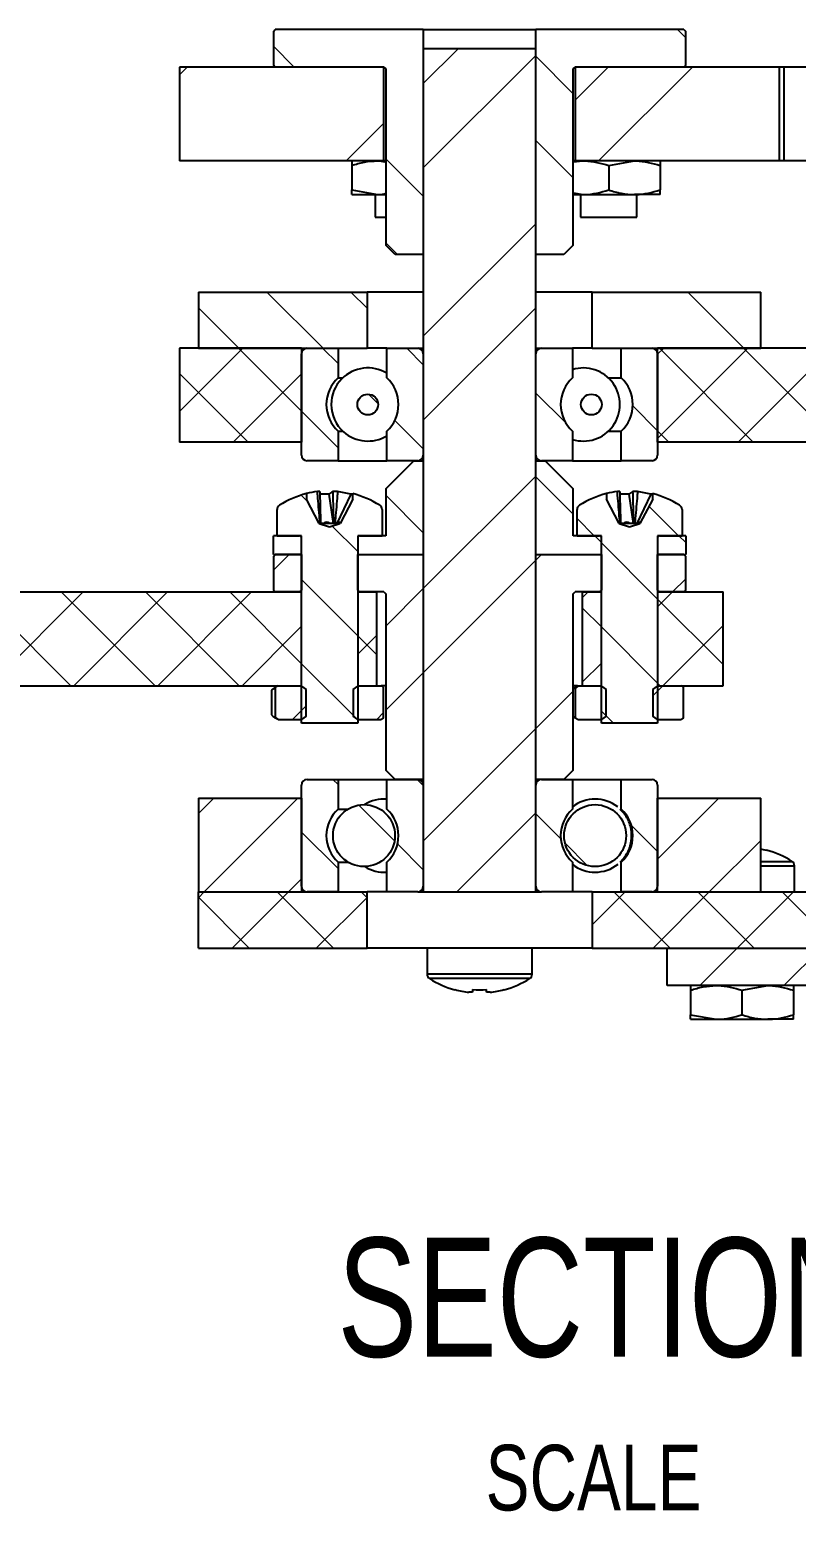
# Model space of a CAD drawing. Header units: millimetres. Extents: x 10 to 419, y 5 to 292.
# Drawn here: x 179.6 to 220.5, y 70.5 to 149.6 of the extents above; entities that cross this region are included whole.
import ezdxf

# ---------------------------------------------------------------- set-up
doc = ezdxf.new("R2010")
doc.units = ezdxf.units.MM
doc.styles.add('SLDTEXTSTYLE0', font='TXT', dxfattribs={"width": 0.75})
doc.styles.add('SLDTEXTSTYLE3', font='TXT', dxfattribs={"width": 0.65})

# ---------------------------------------------------------------- blocks, each defined once
blk = doc.blocks.new('SW_NOTE_0_2')
at = {"color": 0, "linetype": 'Continuous', "lineweight": 0, "attachment_point": 2}
for s, insert, char_height, style in [('SECTION', (17.363, 8.186), 6.35, 'SLDTEXTSTYLE0'), ('A-A', (41.059, 5.347), 3.5, 'SLDTEXTSTYLE0'), ('SCALE', (16.867, -2.864), 3.5, 'SLDTEXTSTYLE0'), ('1 : 1', (30.976, -2.864), 3.5, 'SLDTEXTSTYLE3')]:
    blk.add_mtext(s, dxfattribs=dict(at, insert=insert, char_height=char_height, style=style))

msp = doc.modelspace()

# ---------------------------------------------------------------- hatches: boundary and pattern name
at = {"linetype": 'Continuous', "lineweight": 18}
h = msp.add_hatch(dxfattribs=at)
h.set_pattern_fill('ANSI32', angle=90, style=0)
h.paths.add_polyline_path([(198.476, 147.576), (198.576, 147.476), (198.576, 138.076), (199.076, 137.576), (200.576, 137.576), (200.576, 149.576), (192.676, 149.576), (192.576, 149.476), (192.576, 147.676), (192.676, 147.576)], flags=0)
h = msp.add_hatch(dxfattribs=at)
h.set_pattern_fill('ANSI32', angle=90, style=0)
h.paths.add_polyline_path([(208.076, 137.576), (208.576, 138.076), (208.576, 147.476), (208.676, 147.576), (214.476, 147.576), (214.576, 147.676), (214.576, 149.476), (214.476, 149.576), (206.576, 149.576), (206.576, 137.576)], flags=0)
h = msp.add_hatch(dxfattribs=at)
h.set_pattern_fill('ANSI32', style=0)
h.paths.add_polyline_path([(206.576, 148.576), (200.576, 148.576), (200.576, 103.576), (206.576, 103.576)], flags=0)
h = msp.add_hatch(dxfattribs=at)
h.set_pattern_fill('ANSI34', style=0)
h.paths.add_polyline_path([(198.476, 142.576), (198.476, 147.576), (187.576, 147.576), (187.576, 142.576)], flags=0)
h = msp.add_hatch(dxfattribs=at)
h.set_pattern_fill('ANSI34', style=0)
h.paths.add_polyline_path([(219.576, 142.576), (219.576, 147.576), (208.676, 147.576), (208.676, 142.576)], flags=0)
h = msp.add_hatch(dxfattribs=at)
h.set_pattern_fill('ANSI34', style=0)
h.paths.add_polyline_path([(228.476, 142.576), (228.476, 147.576), (219.827, 147.576), (219.827, 142.576)], flags=0)
h = msp.add_hatch(dxfattribs=at)
h.set_pattern_fill('ANSI34', angle=90, style=0)
h.paths.add_polyline_path([(197.576, 135.576), (188.576, 135.576), (188.576, 132.576), (197.576, 132.576)], flags=0)
h = msp.add_hatch(dxfattribs=at)
h.set_pattern_fill('ANSI34', angle=90, style=0)
h.paths.add_polyline_path([(218.576, 135.576), (209.576, 135.576), (209.576, 132.576), (218.576, 132.576)], flags=0)
h = msp.add_hatch(dxfattribs=at)
h.set_pattern_fill('ANSI37', style=0)
h.paths.add_polyline_path([(194.076, 127.576), (194.076, 132.576), (187.576, 132.576), (187.576, 127.576)], flags=0)
h = msp.add_hatch(dxfattribs=at)
h.set_pattern_fill('ANSI31', angle=90, style=0)
edge = h.paths.add_edge_path(flags=0)
edge.add_arc((197.326, 129.576), 1.925, 132.47937, 227.52063, ccw=False)
edge.add_line((196.026, 130.995), (196.026, 132.576))
edge.add_line((196.026, 132.576), (194.376, 132.576))
edge.add_arc((194.376, 132.276), 0.3, 90, 180)
edge.add_line((194.076, 132.276), (194.076, 126.876))
edge.add_arc((194.376, 126.876), 0.3, 180, 270)
edge.add_line((194.376, 126.576), (196.026, 126.576))
edge.add_line((196.026, 126.576), (196.026, 128.156))
h = msp.add_hatch(dxfattribs=at)
h.set_pattern_fill('ANSI31', angle=90, style=0)
edge = h.paths.add_edge_path(flags=0)
edge.add_arc((197.326, 129.576), 1.925, -47.52063, 47.52063, ccw=False)
edge.add_line((198.626, 128.156), (198.626, 126.576))
edge.add_line((198.626, 126.576), (200.276, 126.576))
edge.add_arc((200.276, 126.876), 0.3, 270, 360)
edge.add_line((200.576, 126.876), (200.576, 132.276))
edge.add_arc((200.276, 132.276), 0.3, 0, 90)
edge.add_line((200.276, 132.576), (198.626, 132.576))
edge.add_line((198.626, 132.576), (198.626, 130.995))
h = msp.add_hatch(dxfattribs=at)
h.set_pattern_fill('ANSI31', angle=90, style=0)
edge = h.paths.add_edge_path(flags=0)
edge.add_arc((209.826, 129.576), 1.925, 132.47937, 227.52063, ccw=False)
edge.add_line((208.526, 130.995), (208.526, 132.576))
edge.add_line((208.526, 132.576), (206.876, 132.576))
edge.add_arc((206.876, 132.276), 0.3, 90, 180)
edge.add_line((206.576, 132.276), (206.576, 126.876))
edge.add_arc((206.876, 126.876), 0.3, 180, 270)
edge.add_line((206.876, 126.576), (208.526, 126.576))
edge.add_line((208.526, 126.576), (208.526, 128.156))
h = msp.add_hatch(dxfattribs=at)
h.set_pattern_fill('ANSI31', angle=90, style=0)
edge = h.paths.add_edge_path(flags=0)
edge.add_arc((209.826, 129.576), 1.925, -47.52063, 47.52063, ccw=False)
edge.add_line((211.126, 128.156), (211.126, 126.576))
edge.add_line((211.126, 126.576), (212.776, 126.576))
edge.add_arc((212.776, 126.876), 0.3, 270, 360)
edge.add_line((213.076, 126.876), (213.076, 132.276))
edge.add_arc((212.776, 132.276), 0.3, 0, 90)
edge.add_line((212.776, 132.576), (211.126, 132.576))
edge.add_line((211.126, 132.576), (211.126, 130.995))
h = msp.add_hatch(dxfattribs=at)
h.set_pattern_fill('ANSI37', style=0)
h.paths.add_polyline_path([(228.976, 127.576), (228.976, 132.576), (213.076, 132.576), (213.076, 127.576)], flags=0)
h = msp.add_hatch(dxfattribs=at)
h.set_pattern_fill('ANSI31', angle=90, style=0)
edge = h.paths.add_edge_path(flags=0)
edge.add_arc((197.613, 129.576), 0.553, 0, 360)
h = msp.add_hatch(dxfattribs=at)
h.set_pattern_fill('ANSI31', angle=90, style=0)
edge = h.paths.add_edge_path(flags=0)
edge.add_arc((209.54, 129.576), 0.553, 0, 360)
h = msp.add_hatch(dxfattribs=at)
h.set_pattern_fill('ANSI34', angle=90, style=0)
h.paths.add_polyline_path([(200.576, 126.576), (200.076, 126.576), (198.576, 125.076), (198.576, 122.576), (197.076, 122.576), (197.076, 121.576), (200.576, 121.576)], flags=0)
h = msp.add_hatch(dxfattribs=at)
h.set_pattern_fill('ANSI34', angle=90, style=0)
h.paths.add_polyline_path([(207.076, 126.576), (206.576, 126.576), (206.576, 121.576), (210.076, 121.576), (210.076, 122.576), (208.576, 122.576), (208.576, 125.076)], flags=0)
h = msp.add_hatch(dxfattribs=at)
h.set_pattern_fill('ANSI31', angle=90, style=0)
edge = h.paths.add_edge_path(flags=0)
edge.add_line((194.076, 112.576), (197.076, 112.576))
edge.add_line((197.076, 112.576), (197.076, 122.476))
edge.add_arc((197.176, 122.476), 0.1, 90, 180, ccw=False)
edge.add_line((197.176, 122.576), (198.376, 122.576))
edge.add_line((198.376, 122.576), (198.376, 123.972))
edge.add_arc((198.106, 123.972), 0.27, 360, 417.66397)
edge.add_arc((195.576, 119.976), 5, 57.66397, 75.70456)
edge.add_line((196.811, 124.821), (196.811, 124.53))
edge.add_line((196.811, 124.53), (196.133, 123.232))
edge.add_line((196.133, 123.232), (196.132, 123.226))
edge.add_line((196.132, 123.226), (195.576, 123.045))
edge.add_line((195.576, 123.045), (195.02, 123.226))
edge.add_line((195.02, 123.226), (195.02, 123.232))
edge.add_line((195.02, 123.232), (194.342, 124.53))
edge.add_line((194.342, 124.53), (194.342, 124.821))
edge.add_arc((195.576, 119.976), 5, 104.29544, 122.33603)
edge.add_arc((193.046, 123.972), 0.27, 122.33603, 180)
edge.add_line((192.776, 123.972), (192.776, 122.576))
edge.add_line((192.776, 122.576), (193.976, 122.576))
edge.add_arc((193.976, 122.476), 0.1, 0, 90, ccw=False)
edge.add_line((194.076, 122.476), (194.076, 112.576))
h = msp.add_hatch(dxfattribs=at)
h.set_pattern_fill('ANSI31', angle=90, style=0)
edge = h.paths.add_edge_path(flags=0)
edge.add_line((210.076, 112.576), (213.076, 112.576))
edge.add_line((213.076, 112.576), (213.076, 122.476))
edge.add_arc((213.176, 122.476), 0.1, 90, 180, ccw=False)
edge.add_line((213.176, 122.576), (214.376, 122.576))
edge.add_line((214.376, 122.576), (214.376, 123.972))
edge.add_arc((214.106, 123.972), 0.27, 360, 417.66397)
edge.add_arc((211.576, 119.976), 5, 57.66397, 75.70456)
edge.add_line((212.811, 124.821), (212.811, 124.53))
edge.add_line((212.811, 124.53), (212.133, 123.232))
edge.add_line((212.133, 123.232), (212.132, 123.226))
edge.add_line((212.132, 123.226), (211.576, 123.045))
edge.add_line((211.576, 123.045), (211.02, 123.226))
edge.add_line((211.02, 123.226), (211.02, 123.232))
edge.add_line((211.02, 123.232), (210.342, 124.53))
edge.add_line((210.342, 124.53), (210.342, 124.821))
edge.add_arc((211.576, 119.976), 5, 104.29544, 122.33603)
edge.add_arc((209.046, 123.972), 0.27, 122.33603, 180)
edge.add_line((208.776, 123.972), (208.776, 122.576))
edge.add_line((208.776, 122.576), (209.976, 122.576))
edge.add_arc((209.976, 122.476), 0.1, 0, 90, ccw=False)
edge.add_line((210.076, 122.476), (210.076, 112.576))
h = msp.add_hatch(dxfattribs=at)
h.set_pattern_fill('ANSI34', angle=90, style=0)
h.paths.add_polyline_path([(192.576, 121.576), (194.076, 121.576), (194.076, 122.576), (192.576, 122.576)], flags=0)
h = msp.add_hatch(dxfattribs=at)
h.set_pattern_fill('ANSI34', angle=90, style=0)
h.paths.add_polyline_path([(214.576, 122.576), (213.076, 122.576), (213.076, 121.576), (214.576, 121.576)], flags=0)
h = msp.add_hatch(dxfattribs=at)
h.set_pattern_fill('ANSI32', style=0)
h.paths.add_polyline_path([(192.676, 119.576), (193.976, 119.576), (194.076, 119.676), (194.076, 121.576), (192.676, 121.576), (192.576, 121.476), (192.576, 119.676)], flags=0)
h = msp.add_hatch(dxfattribs=at)
h.set_pattern_fill('ANSI32', style=0)
h.paths.add_polyline_path([(200.576, 109.576), (200.576, 121.576), (197.076, 121.576), (197.076, 119.676), (197.176, 119.576), (198.476, 119.576), (198.576, 119.476), (198.576, 110.076), (199.076, 109.576)], flags=0)
h = msp.add_hatch(dxfattribs=at)
h.set_pattern_fill('ANSI32', style=0)
h.paths.add_polyline_path([(210.076, 119.676), (210.076, 121.576), (206.576, 121.576), (206.576, 109.576), (208.076, 109.576), (208.576, 110.076), (208.576, 119.476), (208.676, 119.576), (209.976, 119.576)], flags=0)
h = msp.add_hatch(dxfattribs=at)
h.set_pattern_fill('ANSI32', style=0)
h.paths.add_polyline_path([(213.176, 119.576), (214.476, 119.576), (214.576, 119.676), (214.576, 121.476), (214.476, 121.576), (213.076, 121.576), (213.076, 119.676)], flags=0)
h = msp.add_hatch(dxfattribs=at)
h.set_pattern_fill('ANSI37', style=0)
h.paths.add_polyline_path([(143.076, 114.576), (194.076, 114.576), (194.076, 119.576), (143.076, 119.576)], flags=0)
h = msp.add_hatch(dxfattribs=at)
h.set_pattern_fill('ANSI37', style=0)
h.paths.add_polyline_path([(198.076, 114.576), (198.076, 119.576), (197.076, 119.576), (197.076, 114.576)], flags=0)
h = msp.add_hatch(dxfattribs=at)
h.set_pattern_fill('ANSI37', style=0)
h.paths.add_polyline_path([(209.076, 119.576), (209.076, 114.576), (210.076, 114.576), (210.076, 119.576)], flags=0)
h = msp.add_hatch(dxfattribs=at)
h.set_pattern_fill('ANSI37', style=0)
h.paths.add_polyline_path([(213.076, 114.576), (216.576, 114.576), (216.576, 119.576), (213.076, 119.576)], flags=0)
h = msp.add_hatch(dxfattribs=at)
h.set_pattern_fill('ANSI31', style=0)
h.paths.add_polyline_path([(192.694, 112.852), (192.826, 112.776), (194.076, 112.776), (194.326, 112.951), (194.326, 114.375), (194.076, 114.55), (194.076, 114.576), (192.826, 114.576), (192.694, 114.499)], flags=0)
h = msp.add_hatch(dxfattribs=at)
h.set_pattern_fill('ANSI31', style=0)
h.paths.add_polyline_path([(198.326, 112.776), (198.459, 112.852), (198.459, 114.499), (198.326, 114.576), (197.076, 114.576), (197.076, 114.55), (196.826, 114.375), (196.826, 112.951), (197.076, 112.776)], flags=0)
h = msp.add_hatch(dxfattribs=at)
h.set_pattern_fill('ANSI31', style=0)
h.paths.add_polyline_path([(208.694, 112.852), (208.826, 112.776), (210.076, 112.776), (210.326, 112.951), (210.326, 114.375), (210.076, 114.55), (210.076, 114.576), (208.826, 114.576), (208.694, 114.499)], flags=0)
h = msp.add_hatch(dxfattribs=at)
h.set_pattern_fill('ANSI31', style=0)
h.paths.add_polyline_path([(214.326, 112.776), (214.459, 112.852), (214.459, 114.499), (214.326, 114.576), (213.076, 114.576), (213.076, 114.55), (212.826, 114.375), (212.826, 112.951), (213.076, 112.776)], flags=0)
h = msp.add_hatch(dxfattribs=at)
h.set_pattern_fill('ANSI31', angle=90, style=0)
edge = h.paths.add_edge_path(flags=0)
edge.add_arc((197.326, 106.576), 1.925, 132.47937, 227.52063, ccw=False)
edge.add_line((196.026, 107.995), (196.026, 109.576))
edge.add_line((196.026, 109.576), (194.376, 109.576))
edge.add_arc((194.376, 109.276), 0.3, 90, 180)
edge.add_line((194.076, 109.276), (194.076, 103.876))
edge.add_arc((194.376, 103.876), 0.3, 180, 270)
edge.add_line((194.376, 103.576), (196.026, 103.576))
edge.add_line((196.026, 103.576), (196.026, 105.156))
h = msp.add_hatch(dxfattribs=at)
h.set_pattern_fill('ANSI31', angle=90, style=0)
edge = h.paths.add_edge_path(flags=0)
edge.add_arc((197.326, 106.576), 1.925, -47.52063, 47.52063, ccw=False)
edge.add_line((198.626, 105.156), (198.626, 103.576))
edge.add_line((198.626, 103.576), (200.276, 103.576))
edge.add_arc((200.276, 103.876), 0.3, 270, 360)
edge.add_line((200.576, 103.876), (200.576, 109.276))
edge.add_arc((200.276, 109.276), 0.3, 0, 90)
edge.add_line((200.276, 109.576), (198.626, 109.576))
edge.add_line((198.626, 109.576), (198.626, 107.995))
h = msp.add_hatch(dxfattribs=at)
h.set_pattern_fill('ANSI31', angle=90, style=0)
edge = h.paths.add_edge_path(flags=0)
edge.add_arc((209.826, 106.576), 1.925, 132.47937, 227.52063, ccw=False)
edge.add_line((208.526, 107.995), (208.526, 109.576))
edge.add_line((208.526, 109.576), (206.876, 109.576))
edge.add_arc((206.876, 109.276), 0.3, 90, 180)
edge.add_line((206.576, 109.276), (206.576, 103.876))
edge.add_arc((206.876, 103.876), 0.3, 180, 270)
edge.add_line((206.876, 103.576), (208.526, 103.576))
edge.add_line((208.526, 103.576), (208.526, 105.156))
h = msp.add_hatch(dxfattribs=at)
h.set_pattern_fill('ANSI31', angle=90, style=0)
edge = h.paths.add_edge_path(flags=0)
edge.add_arc((209.826, 106.576), 1.925, -47.52063, 47.52063, ccw=False)
edge.add_line((211.126, 105.156), (211.126, 103.576))
edge.add_line((211.126, 103.576), (212.776, 103.576))
edge.add_arc((212.776, 103.876), 0.3, 270, 360)
edge.add_line((213.076, 103.876), (213.076, 109.276))
edge.add_arc((212.776, 109.276), 0.3, 0, 90)
edge.add_line((212.776, 109.576), (211.126, 109.576))
edge.add_line((211.126, 109.576), (211.126, 107.995))
h = msp.add_hatch(dxfattribs=at)
h.set_pattern_fill('ANSI34', style=0)
h.paths.add_polyline_path([(194.076, 108.576), (188.576, 108.576), (188.576, 103.576), (194.076, 103.576)], flags=0)
h = msp.add_hatch(dxfattribs=at)
h.set_pattern_fill('ANSI34', style=0)
h.paths.add_polyline_path([(218.576, 108.576), (213.076, 108.576), (213.076, 103.576), (218.576, 103.576)], flags=0)
h = msp.add_hatch(dxfattribs=at)
h.set_pattern_fill('ANSI31', angle=90, style=0)
edge = h.paths.add_edge_path(flags=0)
edge.add_arc((197.413, 106.576), 1.653, 0, 360)
h = msp.add_hatch(dxfattribs=at)
h.set_pattern_fill('ANSI31', angle=90, style=0)
edge = h.paths.add_edge_path(flags=0)
edge.add_arc((209.74, 106.576), 1.653, 0, 360)
h = msp.add_hatch(dxfattribs=at)
h.set_pattern_fill('ANSI37', angle=90, style=0)
h.paths.add_polyline_path([(188.576, 103.576), (188.576, 100.576), (197.576, 100.576), (197.576, 103.576)], flags=0)
h = msp.add_hatch(dxfattribs=at)
h.set_pattern_fill('ANSI37', angle=90, style=0)
h.paths.add_polyline_path([(375.576, 100.576), (375.576, 103.576), (209.576, 103.576), (209.576, 100.576)], flags=0)
h = msp.add_hatch(dxfattribs=at)
h.set_pattern_fill('ANSI34', style=0)
h.paths.add_polyline_path([(223.576, 95.576), (271.576, 95.576), (271.576, 98.576), (281.576, 98.576), (281.576, 100.576), (257.576, 100.576), (257.576, 98.576), (237.576, 98.576), (237.576, 100.576), (213.576, 100.576), (213.576, 98.576), (223.576, 98.576)], flags=0)

# ---------------------------------------------------------------- linework, layer by layer
at = {"color": 7, "linetype": 'Continuous', "lineweight": 25}
for p, q in [((192.576, 149.476), (192.676, 149.576)), ((192.576, 149.476), (192.576, 147.676)), ((200.576, 149.576), (192.676, 149.576)), ((200.576, 149.576), (200.576, 137.576)), ((200.576, 149.576), (206.576, 149.576)), ((206.576, 137.576), (206.576, 149.576)), ((214.476, 149.576), (206.576, 149.576)), ((214.476, 149.576), (214.576, 149.476)), ((214.576, 147.676), (214.576, 149.476)), ((200.576, 148.576), (200.576, 103.576)), ((200.576, 148.576), (206.576, 148.576)), ((206.576, 103.576), (206.576, 148.576)), ((187.576, 147.576), (187.576, 142.576)), ((198.476, 147.576), (187.576, 147.576)), ((192.676, 147.576), (192.576, 147.676)), ((198.476, 147.576), (192.676, 147.576)), ((198.476, 147.576), (198.576, 147.476)), ((198.476, 142.576), (198.476, 147.576)), ((198.576, 147.476), (198.576, 138.076)), ((208.576, 147.476), (208.676, 147.576)), ((208.576, 138.076), (208.576, 147.476)), ((214.476, 147.576), (208.676, 147.576)), ((208.676, 147.576), (208.676, 142.576)), ((219.576, 147.576), (208.676, 147.576)), ((214.576, 147.676), (214.476, 147.576)), ((219.849, 147.576), (219.576, 147.576)), ((219.576, 142.576), (219.576, 147.576)), ((219.827, 142.576), (219.827, 147.576)), ((228.476, 147.576), (219.827, 147.576)), ((198.476, 142.576), (187.576, 142.576)), ((196.757, 142.33), (196.757, 141.021)), ((198.576, 142.576), (198.476, 142.576)), ((208.676, 142.576), (208.576, 142.576)), ((208.576, 142.526), (209.089, 142.576)), ((219.576, 142.576), (208.676, 142.576)), ((210.464, 142.33), (211.839, 142.576)), ((210.464, 142.33), (210.464, 141.021)), ((213.214, 142.33), (213.214, 141.021)), ((219.849, 142.576), (219.576, 142.576)), ((228.476, 142.576), (219.827, 142.576)), ((196.757, 141.021), (198.132, 140.776)), ((196.757, 140.776), (198.132, 140.776)), ((198.007, 140.776), (198.007, 139.576)), ((198.132, 140.776), (198.576, 140.776)), ((208.576, 140.867), (209.089, 140.776)), ((208.576, 140.776), (209.089, 140.776)), ((208.964, 140.776), (208.964, 139.576)), ((209.089, 140.776), (211.839, 140.776)), ((213.214, 140.776), (211.839, 140.776)), ((211.964, 139.576), (211.964, 140.776)), ((198.007, 139.576), (198.576, 139.576)), ((208.964, 139.576), (210.464, 139.576)), ((210.464, 139.576), (211.964, 139.576)), ((199.076, 137.576), (198.576, 138.076)), ((200.576, 137.576), (199.076, 137.576)), ((208.076, 137.576), (206.576, 137.576)), ((208.576, 138.076), (208.076, 137.576)), ((188.576, 135.576), (188.576, 132.576)), ((188.576, 135.576), (197.576, 135.576)), ((197.576, 135.576), (197.576, 132.576)), ((200.576, 135.576), (197.576, 135.576)), ((209.576, 135.576), (206.576, 135.576)), ((209.576, 132.576), (209.576, 135.576)), ((209.576, 135.576), (218.576, 135.576)), ((218.576, 132.576), (218.576, 135.576)), ((187.576, 132.576), (187.576, 127.576)), ((194.076, 132.576), (187.576, 132.576)), ((188.576, 132.576), (197.576, 132.576)), ((194.076, 132.576), (194.076, 127.576)), ((194.076, 126.876), (194.076, 132.276)), ((194.376, 132.576), (196.026, 132.576)), ((196.026, 132.576), (196.026, 130.995)), ((198.626, 132.576), (197.576, 132.576)), ((198.626, 130.995), (198.626, 132.576)), ((198.626, 132.576), (200.276, 132.576)), ((200.276, 132.576), (200.576, 132.576)), ((200.576, 132.276), (200.576, 126.876)), ((206.576, 132.576), (206.876, 132.576)), ((206.576, 126.876), (206.576, 132.276)), ((206.876, 132.576), (208.526, 132.576)), ((209.576, 132.576), (208.526, 132.576)), ((208.526, 132.576), (208.526, 130.995)), ((209.576, 132.576), (218.576, 132.576)), ((211.126, 130.995), (211.126, 132.576)), ((211.126, 132.576), (212.776, 132.576)), ((213.076, 127.576), (213.076, 132.576)), ((228.976, 132.576), (213.076, 132.576)), ((213.076, 132.276), (213.076, 126.876)), ((196.026, 130.995), (196.277, 130.995)), ((210.419, 130.995), (211.126, 130.995)), ((196.026, 128.156), (196.026, 126.576)), ((196.026, 128.156), (196.277, 128.156)), ((198.626, 126.576), (198.626, 128.156)), ((208.526, 128.156), (208.526, 126.576)), ((210.419, 128.156), (211.126, 128.156)), ((211.126, 126.576), (211.126, 128.156)), ((194.076, 127.576), (187.576, 127.576)), ((228.976, 127.576), (213.076, 127.576)), ((196.026, 126.576), (194.376, 126.576)), ((196.026, 126.576), (198.626, 126.576)), ((198.576, 125.076), (200.076, 126.576)), ((200.276, 126.576), (198.626, 126.576)), ((200.076, 126.576), (200.576, 126.576)), ((200.576, 126.576), (200.576, 121.576)), ((206.576, 121.576), (206.576, 126.576)), ((206.576, 126.576), (207.076, 126.576)), ((208.526, 126.576), (206.876, 126.576)), ((207.076, 126.576), (208.576, 125.076)), ((208.526, 126.576), (211.126, 126.576)), ((212.776, 126.576), (211.126, 126.576)), ((195.054, 124.93), (194.927, 124.93)), ((196.004, 124.93), (195.76, 124.93)), ((198.576, 125.076), (198.576, 122.576)), ((208.576, 122.576), (208.576, 125.076)), ((211.054, 124.93), (210.927, 124.93)), ((212.004, 124.93), (211.76, 124.93)), ((194.342, 124.821), (194.342, 124.53)), ((195.02, 123.232), (194.342, 124.53)), ((195.538, 124.788), (195.771, 123.226)), ((196.712, 124.788), (195.969, 123.226)), ((196.811, 124.53), (196.133, 123.232)), ((196.811, 124.53), (196.811, 124.821)), ((210.342, 124.821), (210.342, 124.53)), ((211.02, 123.232), (210.342, 124.53)), ((211.538, 124.788), (211.771, 123.226)), ((212.712, 124.788), (211.969, 123.226)), ((212.811, 124.53), (212.133, 123.232)), ((212.811, 124.53), (212.811, 124.821)), ((192.776, 122.576), (192.776, 123.972)), ((198.376, 123.972), (198.376, 122.576)), ((208.776, 122.576), (208.776, 123.972)), ((214.376, 123.972), (214.376, 122.576)), ((192.576, 121.576), (192.576, 122.576)), ((194.076, 122.576), (192.576, 122.576)), ((192.776, 122.576), (193.976, 122.576)), ((194.076, 121.576), (194.076, 122.576)), ((195.02, 123.232), (195.02, 123.226)), ((195.02, 123.226), (195.576, 123.045)), ((195.02, 123.226), (195.02, 123.226)), ((195.069, 123.226), (195.02, 123.226)), ((195.099, 123.226), (195.069, 123.226)), ((195.25, 123.226), (195.099, 123.226)), ((195.586, 123.226), (195.25, 123.226)), ((195.576, 123.045), (196.132, 123.226)), ((195.805, 123.226), (195.586, 123.226)), ((195.861, 123.226), (195.805, 123.226)), ((196.027, 123.226), (195.861, 123.226)), ((196.132, 123.226), (196.027, 123.226)), ((196.132, 123.226), (196.133, 123.232)), ((197.076, 122.576), (197.076, 121.576)), ((198.576, 122.576), (197.076, 122.576)), ((197.176, 122.576), (198.376, 122.576)), ((210.076, 122.576), (208.576, 122.576)), ((208.776, 122.576), (209.976, 122.576)), ((210.076, 121.576), (210.076, 122.576)), ((211.02, 123.232), (211.02, 123.226)), ((211.02, 123.226), (211.576, 123.045)), ((211.02, 123.226), (211.02, 123.226)), ((211.069, 123.226), (211.02, 123.226)), ((211.099, 123.226), (211.069, 123.226)), ((211.25, 123.226), (211.099, 123.226)), ((211.586, 123.226), (211.25, 123.226)), ((211.576, 123.045), (212.132, 123.226)), ((211.805, 123.226), (211.586, 123.226)), ((211.861, 123.226), (211.805, 123.226)), ((212.027, 123.226), (211.861, 123.226)), ((212.132, 123.226), (212.027, 123.226)), ((212.132, 123.226), (212.133, 123.232)), ((213.076, 122.576), (213.076, 121.576)), ((214.576, 122.576), (213.076, 122.576)), ((213.176, 122.576), (214.376, 122.576)), ((214.576, 122.576), (214.576, 121.576)), ((194.076, 112.576), (194.076, 122.476)), ((197.076, 122.476), (197.076, 112.576)), ((210.076, 112.576), (210.076, 122.476)), ((213.076, 122.476), (213.076, 112.576)), ((192.576, 121.576), (194.076, 121.576)), ((192.576, 121.476), (192.676, 121.576)), ((192.576, 121.476), (192.576, 119.676)), ((194.076, 121.576), (192.676, 121.576)), ((194.076, 121.576), (194.076, 119.676)), ((197.076, 121.576), (200.576, 121.576)), ((197.076, 119.676), (197.076, 121.576)), ((200.576, 121.576), (200.576, 109.576)), ((206.576, 121.576), (210.076, 121.576)), ((206.576, 109.576), (206.576, 121.576)), ((210.076, 121.576), (210.076, 119.676)), ((213.076, 121.576), (214.576, 121.576)), ((213.076, 119.676), (213.076, 121.576)), ((214.476, 121.576), (213.076, 121.576)), ((214.476, 121.576), (214.576, 121.476)), ((214.576, 119.676), (214.576, 121.476)), ((143.076, 119.576), (194.076, 119.576)), ((192.676, 119.576), (192.576, 119.676)), ((193.976, 119.576), (192.676, 119.576)), ((194.076, 119.676), (193.976, 119.576)), ((194.076, 114.576), (194.076, 119.576)), ((197.176, 119.576), (197.076, 119.676)), ((197.076, 119.576), (197.076, 114.576)), ((197.076, 119.576), (198.076, 119.576)), ((198.476, 119.576), (197.176, 119.576)), ((198.076, 119.576), (198.076, 114.576)), ((198.476, 119.576), (198.576, 119.476)), ((198.576, 119.476), (198.576, 110.076)), ((208.576, 119.476), (208.676, 119.576)), ((208.576, 110.076), (208.576, 119.476)), ((209.976, 119.576), (208.676, 119.576)), ((209.076, 114.576), (209.076, 119.576)), ((209.076, 119.576), (210.076, 119.576)), ((210.076, 119.676), (209.976, 119.576)), ((210.076, 114.576), (210.076, 119.576)), ((213.176, 119.576), (213.076, 119.676)), ((213.076, 119.576), (213.076, 114.576)), ((213.076, 119.576), (216.576, 119.576)), ((214.476, 119.576), (213.176, 119.576)), ((214.576, 119.676), (214.476, 119.576)), ((216.576, 114.576), (216.576, 119.576)), ((143.076, 114.576), (194.076, 114.576)), ((192.477, 114.33), (192.477, 113.021)), ((192.826, 114.576), (192.694, 114.499)), ((192.694, 112.852), (192.694, 114.499)), ((192.826, 114.576), (194.076, 114.576)), ((194.076, 114.576), (194.076, 114.55)), ((194.076, 114.55), (194.326, 114.375)), ((194.326, 112.951), (194.326, 114.375)), ((196.826, 114.375), (197.076, 114.55)), ((196.826, 114.375), (196.826, 112.951)), ((197.076, 114.55), (197.076, 114.576)), ((197.076, 114.576), (198.326, 114.576)), ((197.076, 114.576), (198.076, 114.576)), ((198.459, 114.499), (198.326, 114.576)), ((198.576, 114.576), (198.326, 114.576)), ((198.459, 112.852), (198.459, 114.499)), ((208.793, 114.576), (208.576, 114.576)), ((208.826, 114.576), (208.694, 114.499)), ((208.694, 112.852), (208.694, 114.499)), ((208.826, 114.576), (210.076, 114.576)), ((209.076, 114.576), (210.076, 114.576)), ((210.076, 114.576), (210.076, 114.55)), ((210.076, 114.55), (210.326, 114.375)), ((210.326, 112.951), (210.326, 114.375)), ((212.826, 114.375), (213.076, 114.55)), ((212.826, 114.375), (212.826, 112.951)), ((213.076, 114.55), (213.076, 114.576)), ((213.076, 114.576), (214.326, 114.576)), ((213.076, 114.576), (216.576, 114.576)), ((214.459, 114.499), (214.326, 114.576)), ((214.459, 112.852), (214.459, 114.499)), ((192.826, 112.776), (192.694, 112.852)), ((192.826, 112.776), (194.076, 112.776)), ((194.326, 112.951), (194.076, 112.776)), ((197.076, 112.576), (194.076, 112.576)), ((197.076, 112.776), (196.826, 112.951)), ((197.076, 112.776), (198.326, 112.776)), ((198.459, 112.852), (198.326, 112.776)), ((208.826, 112.776), (208.694, 112.852)), ((208.826, 112.776), (210.076, 112.776)), ((210.326, 112.951), (210.076, 112.776)), ((213.076, 112.576), (210.076, 112.576)), ((213.076, 112.776), (212.826, 112.951)), ((213.076, 112.776), (214.326, 112.776)), ((214.459, 112.852), (214.326, 112.776)), ((199.076, 109.576), (198.576, 110.076)), ((208.576, 110.076), (208.076, 109.576)), ((194.076, 103.876), (194.076, 109.276)), ((194.376, 109.576), (196.026, 109.576)), ((196.026, 109.576), (196.026, 107.995)), ((196.026, 109.576), (198.626, 109.576)), ((198.626, 107.995), (198.626, 109.576)), ((198.626, 109.576), (200.276, 109.576)), ((200.576, 109.576), (199.076, 109.576)), ((200.576, 109.276), (200.576, 103.876)), ((208.076, 109.576), (206.576, 109.576)), ((206.576, 103.876), (206.576, 109.276)), ((206.876, 109.576), (208.526, 109.576)), ((208.526, 109.576), (211.126, 109.576)), ((208.526, 109.576), (208.526, 107.995)), ((211.126, 107.995), (211.126, 109.576)), ((211.126, 109.576), (212.776, 109.576)), ((213.076, 109.276), (213.076, 103.876)), ((188.576, 108.576), (188.576, 103.576)), ((188.576, 108.576), (194.076, 108.576)), ((194.076, 108.576), (194.076, 103.576)), ((213.076, 103.576), (213.076, 108.576)), ((213.076, 108.576), (218.576, 108.576)), ((218.576, 103.576), (218.576, 108.576)), ((196.026, 107.995), (196.567, 107.995)), ((211.071, 107.995), (211.126, 107.995)), ((196.026, 105.156), (196.026, 103.576)), ((196.026, 105.156), (196.567, 105.156)), ((198.626, 103.576), (198.626, 105.156)), ((208.526, 105.156), (208.526, 103.576)), ((211.071, 105.156), (211.126, 105.156)), ((211.126, 103.576), (211.126, 105.156)), ((218.889, 105.8), (218.883, 105.788)), ((220.376, 103.576), (220.376, 104.972)), ((188.576, 100.576), (188.576, 103.576)), ((188.576, 103.576), (197.576, 103.576)), ((188.576, 103.576), (194.076, 103.576)), ((196.026, 103.576), (194.376, 103.576)), ((197.576, 100.576), (197.576, 103.576)), ((198.626, 103.576), (197.576, 103.576)), ((200.276, 103.576), (198.626, 103.576)), ((200.276, 103.576), (200.576, 103.576)), ((200.576, 103.576), (206.576, 103.576)), ((206.576, 103.576), (206.876, 103.576)), ((208.526, 103.576), (206.876, 103.576)), ((209.576, 103.576), (208.526, 103.576)), ((209.576, 103.576), (209.576, 100.576)), ((209.576, 103.576), (375.576, 103.576)), ((212.776, 103.576), (211.126, 103.576)), ((213.076, 103.576), (218.576, 103.576)), ((188.576, 100.576), (197.576, 100.576)), ((209.576, 100.576), (197.576, 100.576)), ((200.776, 100.576), (200.776, 99.179)), ((206.376, 99.179), (206.376, 100.576)), ((209.576, 100.576), (375.576, 100.576)), ((213.576, 98.576), (213.576, 100.576)), ((213.576, 100.576), (237.576, 100.576)), ((202.264, 98.351), (202.27, 98.364)), ((203.206, 98.221), (203.011, 98.221)), ((203.206, 98.364), (203.206, 98.221)), ((203.946, 98.221), (203.946, 98.364)), ((204.141, 98.221), (203.946, 98.221)), ((204.883, 98.364), (204.889, 98.351)), ((223.576, 98.576), (213.576, 98.576)), ((214.826, 98.33), (214.826, 97.021)), ((217.576, 98.33), (218.951, 98.576)), ((217.576, 98.33), (217.576, 97.021)), ((220.326, 98.33), (220.326, 97.021)), ((214.826, 97.021), (216.201, 96.776)), ((214.826, 96.776), (216.201, 96.776)), ((216.201, 96.776), (218.951, 96.776)), ((220.326, 96.776), (218.951, 96.776))]:
    msp.add_line(p, q, dxfattribs=at)
at = {"color": 8, "linetype": 'Continuous', "lineweight": 25}
for p, q in [((218.576, 105.2), (220.251, 105.2)), ((218.576, 104.972), (220.376, 104.972)), ((203.576, 99.179), (200.776, 99.179)), ((203.576, 98.951), (200.902, 98.951)), ((206.376, 99.179), (203.576, 99.179)), ((206.251, 98.951), (203.576, 98.951))]:
    msp.add_line(p, q, dxfattribs=at)
at = {"color": 7, "linetype": 'Continuous', "lineweight": 25}
for centre, radius in [((197.613, 129.576), 0.553), ((209.54, 129.576), 0.553), ((197.413, 106.576), 1.653), ((209.74, 106.576), 1.653)]:
    msp.add_circle(centre, radius, dxfattribs=at)
for centre, radius, start, end in [((194.376, 132.276), 0.3, 90, 180), ((200.276, 132.276), 0.3, 0, 90), ((206.876, 132.276), 0.3, 90, 180), ((212.776, 132.276), 0.3, 0, 90), ((197.613, 129.576), 1.95, 58.67822, 135.09044), ((209.115, 129.576), 1.95, 252.41154, 107.58846), ((197.326, 129.576), 1.925, 132.47937, 227.52063), ((197.613, 129.576), 1.95, 135.09044, 180), ((197.326, 129.576), 1.925, 312.47937, 47.52063), ((209.826, 129.576), 1.925, 132.47937, 227.52063), ((209.826, 129.576), 1.925, 312.47937, 47.52063), ((197.613, 129.576), 1.95, 180, 228.544), ((197.613, 129.576), 1.95, 228.544, 301.32178), ((194.376, 126.876), 0.3, 180, 270), ((200.276, 126.876), 0.3, 270, 360), ((206.876, 126.876), 0.3, 180, 270), ((212.776, 126.876), 0.3, 270, 360), ((195.468, 120.403), 4.56, 96.81754, 104.29968), ((196.027, 124.268), 0.714, 111.94124, 133.23873), ((195.462, 120.399), 4.563, 74.10984, 83.18039), ((211.468, 120.403), 4.56, 96.81754, 104.29968), ((212.027, 124.268), 0.714, 111.94124, 133.23873), ((211.462, 120.399), 4.563, 74.10984, 83.18039), ((193.046, 123.972), 0.27, 122.33603, 180), ((195.576, 119.976), 5, 104.29544, 122.33603), ((195.183, 119.767), 5.033, 85.96115, 91.45065), ((196.834, 124.204), 0.596, 92.20414, 101.81779), ((195.576, 119.976), 5, 57.66397, 75.70456), ((198.106, 123.972), 0.27, 360, 57.66397), ((209.046, 123.972), 0.27, 122.33603, 180), ((211.576, 119.976), 5, 104.29544, 122.33603), ((211.183, 119.767), 5.033, 85.96115, 91.45065), ((212.834, 124.204), 0.596, 92.20414, 101.81779), ((211.576, 119.976), 5, 57.66397, 75.70456), ((214.106, 123.972), 0.27, 360, 57.66397), ((193.976, 122.476), 0.1, 0, 90), ((197.176, 122.476), 0.1, 90, 180), ((209.976, 122.476), 0.1, 0, 90), ((213.176, 122.476), 0.1, 90, 180), ((194.376, 109.276), 0.3, 90, 180), ((200.276, 109.276), 0.3, 0, 90), ((206.876, 109.276), 0.3, 90, 180), ((212.776, 109.276), 0.3, 0, 90), ((198.486, 106.576), 1.95, 85.87541, 122.08137), ((209.74, 106.576), 1.95, 51.72895, 128.49258), ((197.326, 106.576), 1.925, 132.47937, 227.52063), ((197.326, 106.576), 1.925, 312.47937, 47.52063), ((209.826, 106.576), 1.925, 132.47937, 227.52063), ((209.826, 106.576), 1.925, 312.47937, 47.52063), ((217.576, 100.976), 4.986, 74.81214, 78.43088), ((217.576, 100.976), 5, 57.66397, 74.78072), ((220.106, 104.972), 0.27, 0, 57.66397), ((198.486, 106.576), 1.95, 237.91863, 274.12459), ((209.74, 106.576), 1.95, 231.50742, 308.88282), ((194.376, 103.876), 0.3, 180, 270), ((200.276, 103.876), 0.3, 270, 360), ((206.876, 103.876), 0.3, 180, 270), ((212.776, 103.876), 0.3, 270, 360), ((201.046, 99.179), 0.27, 180, 237.66397), ((203.576, 103.176), 5, 237.66397, 254.78072), ((203.576, 103.176), 5, 285.21928, 302.33603), ((206.106, 99.179), 0.27, 302.33603, 0), ((203.576, 103.176), 4.986, 254.81214, 263.49658), ((203.576, 103.828), 5.477, 266.1266, 273.8734), ((203.576, 103.176), 4.986, 276.50342, 285.18786)]:
    msp.add_arc(centre, radius, start, end, dxfattribs=at)
for centre, major_axis, ratio, start_param, end_param in [((195.51, 122.306), (-0.477, 0.985), 0.120244, 0.291479, 0.311247), ((195.556, 122.306), (-0.187, 0.982), 0.457928, 5.826755, 6.565581), ((195.642, 122.306), (0.477, 0.985), 0.120244, 5.991706, 6.710764), ((211.51, 122.306), (-0.477, 0.985), 0.120244, 0.291479, 0.311247), ((211.556, 122.306), (-0.187, 0.982), 0.457928, 5.826755, 6.565581), ((211.642, 122.306), (0.477, 0.985), 0.120244, 5.991706, 6.710764)]:
    msp.add_ellipse(centre, major_axis=major_axis, ratio=ratio, start_param=start_param, end_param=end_param, dxfattribs=at)
for points, knots in [([(196.757, 142.33), (196.98, 142.399), (197.431, 142.537), (197.897, 142.563), (198.132, 142.576)], [0, 0, 0, 0, 0.495458, 1, 1, 1, 1]), ([(196.757, 142.576), (196.757, 142.572), (196.757, 142.558), (196.757, 142.427), (196.757, 142.33)], [0, 0, 0, 0, 0.268634, 1, 1, 1, 1]), ([(198.132, 142.576), (198.164, 142.576), (198.326, 142.576), (198.485, 142.535), (198.613, 142.501)], [0, 0, 0, 0, 0.20096, 1, 1, 1, 1]), ([(209.089, 142.576), (209.121, 142.575), (209.586, 142.572), (210.041, 142.447), (210.464, 142.33)], [0, 0, 0, 0, 0.0701503, 1, 1, 1, 1]), ([(211.839, 142.576), (211.871, 142.575), (212.336, 142.572), (212.791, 142.447), (213.214, 142.33)], [0, 0, 0, 0, 0.07015, 1, 1, 1, 1]), ([(213.214, 142.576), (213.214, 142.572), (213.214, 142.558), (213.214, 142.427), (213.214, 142.33)], [0, 0, 0, 0, 0.268634, 1, 1, 1, 1]), ([(196.757, 140.776), (196.757, 140.779), (196.757, 140.793), (196.757, 140.925), (196.757, 141.021)], [0, 0, 0, 0, 0.268634, 1, 1, 1, 1]), ([(198.132, 140.776), (198.164, 140.775), (198.314, 140.775), (198.461, 140.813), (198.576, 140.843)], [0, 0, 0, 0, 0.217411, 1, 1, 1, 1]), ([(209.089, 140.776), (209.121, 140.776), (209.586, 140.779), (210.041, 140.905), (210.464, 141.021)], [0, 0, 0, 0, 0.07015, 1, 1, 1, 1]), ([(210.464, 141.021), (210.687, 140.953), (211.138, 140.814), (211.604, 140.789), (211.839, 140.776)], [0, 0, 0, 0, 0.495458, 1, 1, 1, 1]), ([(211.839, 140.776), (211.871, 140.776), (212.336, 140.779), (212.791, 140.905), (213.214, 141.021)], [0, 0, 0, 0, 0.07015, 1, 1, 1, 1]), ([(213.214, 140.776), (213.214, 140.779), (213.214, 140.793), (213.214, 140.925), (213.214, 141.021)], [0, 0, 0, 0, 0.268634, 1, 1, 1, 1]), ([(195.069, 123.226), (195.061, 123.317), (195.017, 123.818), (194.97, 124.387), (194.932, 124.864), (194.927, 124.93)], [0, 0, 0, 0, 0.1606178, 0.8832571, 1, 1, 1, 1]), ([(195.054, 124.93), (195.056, 124.864), (195.068, 124.387), (195.082, 123.818), (195.096, 123.317), (195.099, 123.226)], [0, 0, 0, 0, 0.116743, 0.839382, 1, 1, 1, 1]), ([(195.805, 123.226), (195.802, 123.317), (195.788, 123.818), (195.774, 124.387), (195.762, 124.864), (195.76, 124.93)], [0, 0, 0, 0, 0.160618, 0.883257, 1, 1, 1, 1]), ([(196.004, 124.93), (195.999, 124.864), (195.961, 124.387), (195.914, 123.818), (195.869, 123.317), (195.861, 123.226)], [0, 0, 0, 0, 0.116743, 0.839382, 1, 1, 1, 1]), ([(211.069, 123.226), (211.061, 123.317), (211.017, 123.818), (210.97, 124.387), (210.932, 124.864), (210.927, 124.93)], [0, 0, 0, 0, 0.160618, 0.883257, 1, 1, 1, 1]), ([(211.054, 124.93), (211.056, 124.864), (211.068, 124.387), (211.082, 123.818), (211.096, 123.317), (211.099, 123.226)], [0, 0, 0, 0, 0.116743, 0.839382, 1, 1, 1, 1]), ([(211.805, 123.226), (211.802, 123.317), (211.788, 123.818), (211.774, 124.387), (211.762, 124.864), (211.76, 124.93)], [0, 0, 0, 0, 0.160618, 0.883257, 1, 1, 1, 1]), ([(212.004, 124.93), (211.999, 124.864), (211.961, 124.387), (211.914, 123.818), (211.869, 123.317), (211.861, 123.226)], [0, 0, 0, 0, 0.116743, 0.839382, 1, 1, 1, 1]), ([(192.477, 114.33), (192.517, 114.367), (192.588, 114.433), (192.661, 114.479), (192.694, 114.499)], [0, 0, 0, 0, 0.557406, 1, 1, 1, 1]), ([(208.576, 114.416), (208.583, 114.422), (208.622, 114.456), (208.661, 114.48), (208.694, 114.499)], [0, 0, 0, 0, 0.179005, 1, 1, 1, 1]), ([(192.477, 113.021), (192.517, 112.984), (192.588, 112.918), (192.661, 112.872), (192.694, 112.852)], [0, 0, 0, 0, 0.557406, 1, 1, 1, 1]), ([(208.576, 112.935), (208.583, 112.929), (208.622, 112.895), (208.661, 112.871), (208.694, 112.852)], [0, 0, 0, 0, 0.179005, 1, 1, 1, 1]), ([(211.071, 105.156), (211.215, 105.318), (211.502, 105.641), (211.702, 106.275), (211.693, 106.929), (211.482, 107.54), (211.204, 107.848), (211.071, 107.995)], [0, 0, 0, 0, 0.203245, 0.406584, 0.609895, 0.813193, 1, 1, 1, 1]), ([(214.826, 98.33), (215.05, 98.399), (215.5, 98.537), (215.966, 98.563), (216.201, 98.576)], [0, 0, 0, 0, 0.495458, 1, 1, 1, 1]), ([(214.826, 98.576), (214.826, 98.572), (214.826, 98.558), (214.826, 98.427), (214.826, 98.33)], [0, 0, 0, 0, 0.268634, 1, 1, 1, 1]), ([(216.201, 98.576), (216.234, 98.575), (216.698, 98.572), (217.153, 98.447), (217.576, 98.33)], [0, 0, 0, 0, 0.0701503, 1, 1, 1, 1]), ([(218.951, 98.576), (218.984, 98.575), (219.448, 98.572), (219.903, 98.447), (220.326, 98.33)], [0, 0, 0, 0, 0.07015, 1, 1, 1, 1]), ([(220.326, 98.576), (220.326, 98.572), (220.326, 98.558), (220.326, 98.427), (220.326, 98.33)], [0, 0, 0, 0, 0.268634, 1, 1, 1, 1]), ([(214.826, 96.776), (214.826, 96.779), (214.826, 96.793), (214.826, 96.925), (214.826, 97.021)], [0, 0, 0, 0, 0.268634, 1, 1, 1, 1]), ([(216.201, 96.776), (216.234, 96.776), (216.698, 96.779), (217.153, 96.905), (217.576, 97.021)], [0, 0, 0, 0, 0.07015, 1, 1, 1, 1]), ([(217.576, 97.021), (217.8, 96.953), (218.25, 96.814), (218.716, 96.789), (218.951, 96.776)], [0, 0, 0, 0, 0.495458, 1, 1, 1, 1]), ([(218.951, 96.776), (218.984, 96.776), (219.448, 96.779), (219.903, 96.905), (220.326, 97.021)], [0, 0, 0, 0, 0.07015, 1, 1, 1, 1]), ([(220.326, 96.776), (220.326, 96.779), (220.326, 96.793), (220.326, 96.925), (220.326, 97.021)], [0, 0, 0, 0, 0.268634, 1, 1, 1, 1])]:
    msp.add_open_spline(points, degree=3, knots=knots, dxfattribs=at)

# ---------------------------------------------------------------- block references
at = {"color": 7, "linetype": 'Continuous', "lineweight": 0}
msp.add_blockref('SW_NOTE_0_2', (192.789, 76.94), dxfattribs=at)

doc.saveas('drawing.dxf')
